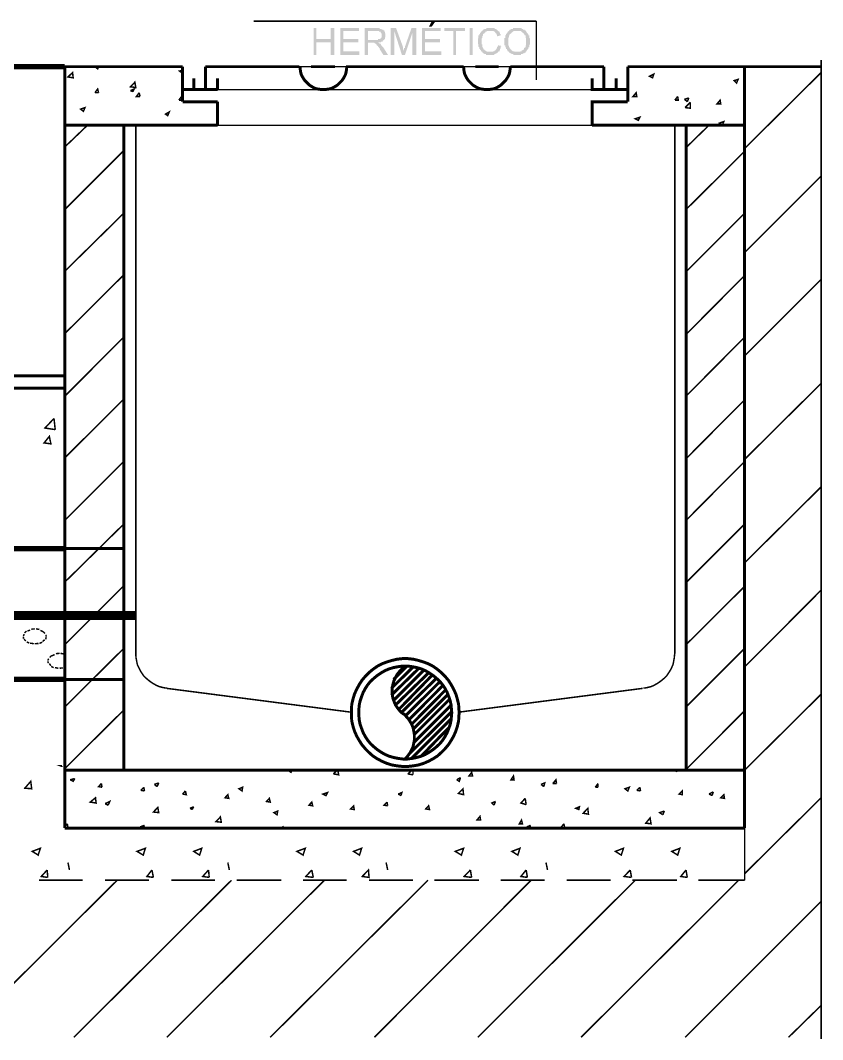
# Model space of a CAD drawing. Header units: millimetres. Extents: x 3240 to 3412, y 1366 to 1426.
# Drawn here: x 3376.37 to 3380.94, y 1377.21 to 1383.01 of the extents above; entities that cross this region are included whole.
import ezdxf

# ---------------------------------------------------------------- set-up
doc = ezdxf.new("R2010")
doc.units = ezdxf.units.MM
doc.layers.add('detalhes', color=1, linetype='Continuous')

# ---------------------------------------------------------------- blocks, each defined once
blk = doc.blocks.new('corte bb')
at = {"layer": 'detalhes', "linetype": 'Continuous'}
for points in [[(22.447, 31.004), (22.447, 32.538), (22.606, 32.538), (22.606, 31.903), (23.417, 31.903), (23.417, 32.538), (23.629, 32.538), (23.629, 31.004), (23.417, 31.004), (23.417, 31.727), (22.606, 31.727), (22.606, 31.004), (22.447, 31.004)], [(23.964, 31.004), (23.964, 32.538), (25.022, 32.538), (25.022, 32.362), (24.14, 32.362), (24.14, 31.903), (24.987, 31.903), (24.987, 31.727), (24.14, 31.727), (24.14, 31.215), (25.058, 31.215), (25.058, 31.004), (23.964, 31.004)], [(25.357, 31.004), (25.357, 32.538), (26.204, 32.538), (26.204, 32.485), (26.328, 32.485), (26.328, 32.45), (26.416, 32.45), (26.416, 32.397), (26.469, 32.397), (26.469, 32.327), (26.504, 32.327), (26.504, 32.239), (26.539, 32.239), (26.539, 32.027), (26.504, 31.974), (26.504, 31.903), (26.469, 31.903), (26.469, 31.85), (26.416, 31.85), (26.416, 31.815), (26.381, 31.815), (26.381, 31.762), (26.292, 31.762), (26.292, 31.727), (26.116, 31.727), (26.116, 31.85), (26.116, 31.903), (26.204, 31.903), (26.257, 31.939), (26.292, 31.939), (26.292, 31.974), (26.328, 32.027), (26.328, 32.239), (26.292, 32.239), (26.292, 32.274), (26.257, 32.274), (26.257, 32.327), (26.169, 32.327), (26.169, 32.362), (25.534, 32.362), (25.534, 31.85), (26.116, 31.85), (26.116, 31.727), (26.116, 31.692), (26.169, 31.692), (26.204, 31.639), (26.257, 31.639), (26.257, 31.604), (26.292, 31.604), (26.292, 31.551), (26.328, 31.551), (26.328, 31.515), (26.416, 31.427), (26.68, 31.004), (26.416, 31.004), (26.204, 31.339), (26.204, 31.392), (26.169, 31.392), (26.169, 31.427), (26.116, 31.48), (26.116, 31.515), (26.081, 31.515), (26.081, 31.551), (26.045, 31.551), (26.045, 31.604), (25.992, 31.604), (25.992, 31.639), (25.957, 31.639), (25.904, 31.692), (25.534, 31.692), (25.534, 31.004), (25.357, 31.004)], [(26.839, 31.004), (26.839, 32.538), (27.139, 32.538), (27.527, 31.48), (27.527, 31.339), (27.562, 31.339), (27.562, 31.268), (27.598, 31.268), (27.598, 31.392), (27.651, 31.392), (27.651, 31.48), (28.021, 32.538), (28.286, 32.538), (28.286, 31.004), (28.074, 31.004), (28.074, 32.274), (27.651, 31.004), (27.474, 31.004), (27.051, 32.327), (27.051, 31.004), (26.839, 31.004)], [(28.621, 31.004), (28.621, 32.538), (29.679, 32.538), (29.679, 32.362), (28.797, 32.362), (28.797, 31.903), (29.644, 31.903), (29.644, 31.727), (28.797, 31.727), (28.797, 31.215), (29.714, 31.215), (29.714, 31.004), (28.621, 31.004)], [(29.009, 32.609), (29.167, 32.909), (29.379, 32.909), (29.167, 32.609), (29.009, 32.609)], [(30.402, 31.004), (30.402, 32.362), (29.891, 32.362), (29.891, 32.538), (31.072, 32.538), (31.072, 32.362), (30.561, 32.362), (30.561, 31.004), (30.402, 31.004)], [(31.337, 31.004), (31.337, 32.538), (31.496, 32.538), (31.496, 31.004), (31.337, 31.004)], [(32.254, 31.004), (32.254, 31.057), (32.184, 31.057), (32.131, 31.092), (32.096, 31.092), (32.096, 31.127), (32.043, 31.127), (32.043, 31.18), (32.007, 31.18), (32.007, 31.215), (31.972, 31.215), (31.972, 31.268), (31.919, 31.304), (31.919, 31.339), (31.884, 31.339), (31.884, 31.427), (31.831, 31.48), (31.831, 31.604), (31.796, 31.639), (31.796, 31.939), (31.831, 31.939), (31.831, 32.115), (31.884, 32.115), (31.884, 32.186), (31.919, 32.186), (31.919, 32.274), (31.972, 32.274), (31.972, 32.327), (32.007, 32.327), (32.007, 32.362), (32.043, 32.362), (32.043, 32.397), (32.096, 32.397), (32.096, 32.45), (32.131, 32.45), (32.184, 32.485), (32.254, 32.485), (32.307, 32.538), (32.731, 32.538), (32.766, 32.485), (32.854, 32.485), (32.854, 32.45), (32.889, 32.45), (32.889, 32.397), (32.942, 32.397), (32.942, 32.362), (32.977, 32.362), (32.977, 32.327), (33.03, 32.327), (33.03, 32.274), (33.066, 32.239), (33.066, 32.186), (33.101, 32.186), (33.101, 32.115), (32.889, 32.062), (32.889, 32.15), (32.854, 32.186), (32.854, 32.239), (32.819, 32.239), (32.819, 32.274), (32.766, 32.274), (32.766, 32.327), (32.731, 32.327), (32.678, 32.362), (32.307, 32.362), (32.307, 32.327), (32.219, 32.327), (32.219, 32.274), (32.184, 32.274), (32.184, 32.239), (32.131, 32.239), (32.131, 32.186), (32.096, 32.186), (32.096, 32.115), (32.043, 32.062), (32.043, 31.974), (32.007, 31.939), (32.007, 31.604), (32.043, 31.604), (32.043, 31.427), (32.096, 31.427), (32.096, 31.392), (32.131, 31.339), (32.131, 31.304), (32.184, 31.304), (32.184, 31.268), (32.219, 31.268), (32.254, 31.215), (32.307, 31.215), (32.342, 31.18), (32.642, 31.18), (32.678, 31.215), (32.731, 31.215), (32.766, 31.268), (32.819, 31.268), (32.819, 31.304), (32.889, 31.392), (32.889, 31.48), (32.942, 31.48), (32.942, 31.551), (33.154, 31.515), (33.101, 31.48), (33.101, 31.392), (33.066, 31.339), (33.066, 31.304), (33.03, 31.268), (33.03, 31.215), (32.977, 31.215), (32.977, 31.18), (32.942, 31.18), (32.942, 31.127), (32.889, 31.127), (32.889, 31.092), (32.819, 31.092), (32.819, 31.057), (32.731, 31.057), (32.731, 31.004), (32.254, 31.004)], [(33.824, 31.004), (33.824, 31.057), (33.701, 31.057), (33.701, 31.092), (33.665, 31.092), (33.612, 31.127), (33.577, 31.127), (33.577, 31.18), (33.524, 31.18), (33.524, 31.215), (33.489, 31.215), (33.489, 31.268), (33.454, 31.268), (33.454, 31.339), (33.401, 31.339), (33.401, 31.427), (33.366, 31.427), (33.366, 31.551), (33.313, 31.551), (33.313, 31.974), (33.366, 31.974), (33.366, 32.115), (33.401, 32.15), (33.401, 32.186), (33.454, 32.239), (33.454, 32.274), (33.489, 32.274), (33.489, 32.327), (33.524, 32.327), (33.524, 32.362), (33.577, 32.362), (33.577, 32.397), (33.612, 32.397), (33.612, 32.45), (33.665, 32.45), (33.701, 32.485), (33.789, 32.485), (33.824, 32.362), (33.824, 32.327), (33.789, 32.327), (33.736, 32.274), (33.701, 32.274), (33.701, 32.239), (33.665, 32.239), (33.665, 32.186), (33.612, 32.186), (33.612, 32.115), (33.577, 32.115), (33.577, 32.027), (33.524, 31.974), (33.524, 31.551), (33.577, 31.515), (33.577, 31.427), (33.612, 31.427), (33.612, 31.392), (33.665, 31.339), (33.665, 31.304), (33.701, 31.304), (33.701, 31.268), (33.736, 31.268), (33.789, 31.215), (33.877, 31.215), (33.877, 31.18), (34.212, 31.18), (34.212, 31.215), (34.3, 31.215), (34.3, 31.268), (34.336, 31.268), (34.371, 31.304), (34.424, 31.304), (34.424, 31.392), (34.459, 31.392), (34.459, 31.427), (34.512, 31.427), (34.512, 31.551), (34.547, 31.551), (34.547, 31.974), (34.512, 31.974), (34.512, 32.115), (34.459, 32.115), (34.459, 32.15), (34.424, 32.186), (34.424, 32.239), (34.371, 32.239), (34.371, 32.274), (34.336, 32.274), (34.3, 32.327), (34.247, 32.327), (34.247, 32.362), (33.824, 32.362), (33.789, 32.485), (33.789, 32.538), (34.3, 32.538), (34.3, 32.485), (34.371, 32.485), (34.371, 32.45), (34.459, 32.45), (34.459, 32.397), (34.512, 32.397), (34.512, 32.362), (34.547, 32.362), (34.547, 32.327), (34.583, 32.327), (34.583, 32.274), (34.671, 32.186), (34.671, 32.115), (34.724, 32.115), (34.724, 31.974), (34.759, 31.939), (34.759, 31.604), (34.724, 31.551), (34.724, 31.427), (34.671, 31.427), (34.671, 31.339), (34.636, 31.339), (34.636, 31.304), (34.583, 31.268), (34.583, 31.215), (34.547, 31.215), (34.547, 31.18), (34.512, 31.18), (34.512, 31.127), (34.459, 31.127), (34.424, 31.092), (34.371, 31.092), (34.336, 31.057), (34.247, 31.057), (34.247, 31.004), (33.824, 31.004)]]:
    blk.add_hatch(color=256, dxfattribs=at).paths.add_polyline_path(points)
at = {"layer": 'detalhes'}
for points, const_width in [([(4.103, 30.334), (8.283, 30.334)], 0.296), ([(19.043, 32.926), (35.129, 32.926)], 0.085), ([(35.129, 32.926), (35.129, 29.575)], 0.085), ([(51.34, 30.722), (51.34, -25)], 0.085), ([(8.283, 27), (8.283, 30.334)], 0.169), ([(8.283, 30.334), (14.986, 30.334)], 0.169), ([(10.206, 30.334), (10.153, 30.21), (9.994, 30.334)], 0.085), ([(14.986, 30.334), (14.986, 28.34)], 0.169), ([(16.291, 30.334), (21.636, 30.334)], 0.169), ([(16.291, 29.028), (16.291, 30.334)], 0.169), ([(21.671, 30.351), (21.689, 30.157), (21.706, 30.034), (21.742, 29.893), (21.794, 29.787), (21.865, 29.663), (21.936, 29.557), (22.024, 29.469), (22.112, 29.381), (22.2, 29.293), (22.306, 29.222), (22.429, 29.152), (22.535, 29.099), (22.676, 29.064), (22.8, 29.046), (22.941, 29.028), (23.064, 29.028), (23.206, 29.046), (23.329, 29.064), (23.47, 29.099), (23.576, 29.152), (23.699, 29.222), (23.805, 29.293), (23.893, 29.381), (23.982, 29.469), (24.07, 29.557), (24.14, 29.663), (24.211, 29.787), (24.264, 29.893), (24.299, 30.034), (24.317, 30.157), (24.334, 30.298)], 0.169), ([(21.636, 30.334), (24.299, 30.334)], 0.085), ([(22.306, 30.334), (23.664, 30.334)], 0.169), ([(24.299, 30.334), (28.321, 30.334)], 0.169), ([(30.984, 30.334), (26.963, 30.334)], 0.169), ([(30.984, 30.351), (31.002, 30.157), (31.02, 30.034), (31.055, 29.893), (31.108, 29.787), (31.178, 29.663), (31.249, 29.557), (31.337, 29.469), (31.425, 29.381), (31.513, 29.293), (31.619, 29.222), (31.743, 29.152), (31.849, 29.099), (31.99, 29.064), (32.113, 29.046), (32.254, 29.028), (32.378, 29.028), (32.519, 29.046), (32.642, 29.064), (32.783, 29.099), (32.889, 29.152), (33.013, 29.222), (33.119, 29.293), (33.207, 29.381), (33.295, 29.469), (33.383, 29.557), (33.454, 29.663), (33.524, 29.787), (33.577, 29.893), (33.612, 30.034), (33.63, 30.157), (33.648, 30.298)], 0.169), ([(33.648, 30.334), (30.984, 30.334)], 0.085), ([(32.977, 30.334), (31.655, 30.334)], 0.169), ([(38.975, 30.334), (33.648, 30.334)], 0.169), ([(38.975, 29.028), (38.975, 30.334)], 0.169), ([(40.333, 30.334), (40.333, 28.34)], 0.169), ([(51.34, 30.334), (40.333, 30.334)], 0.169), ([(46.983, 27), (46.983, 30.334)], 0.169), ([(8.759, 29.699), (8.459, 29.751), (8.724, 29.998), (8.759, 29.699)], 0.085), ([(14.986, 29.963), (14.809, 30.087), (14.986, 30.122)], 0.085), ([(15.621, 29.028), (15.621, 29.663)], 0.169), ([(16.979, 29.028), (16.979, 29.663)], 0.169), ([(40.333, 29.028), (38.304, 29.028), (38.304, 29.663)], 0.169), ([(39.663, 29.028), (39.663, 29.663)], 0.169), ([(41.815, 29.91), (41.744, 29.699), (41.568, 29.787), (41.815, 29.91)], 0.085), ([(46.612, 29.61), (46.524, 29.399), (46.383, 29.54), (46.612, 29.61)], 0.085), ([(46.983, 25.677), (51.34, 29.998)], 0.085), ([(9.994, 28.852), (10.153, 29.064), (10.206, 28.852)], 0.085), ([(12.322, 29.152), (12.022, 29.187), (12.269, 29.452), (12.322, 29.152)], 0.085), ([(12.022, 28.975), (12.234, 29.064), (12.146, 28.905)], 0.085), ([(12.022, 28.975), (12.146, 28.905)], 0.085), ([(14.986, 29.028), (16.979, 29.028)], 0.169), ([(18.284, 29.028), (16.979, 29.028)], 0.085), ([(17.649, 29.028), (28.321, 29.028)], 0.085), ([(37.669, 29.028), (26.963, 29.028)], 0.085), ([(37.669, 29.028), (38.304, 29.028)], 0.085), ([(9.994, 28.852), (10.206, 28.852)], 0.085), ([(12.569, 28.64), (12.358, 28.64), (12.516, 28.852)], 0.085), ([(12.569, 28.64), (12.516, 28.852)], 0.085), ([(14.774, 28.429), (14.933, 28.64)], 0.085), ([(14.774, 28.429), (14.986, 28.429)], 0.085), ([(14.986, 28.429), (14.933, 28.64)], 0.085), ([(40.333, 28.517), (40.333, 28.764)], 0.085), ([(40.809, 28.852), (40.844, 28.64), (40.633, 28.64), (40.809, 28.852)], 0.085), ([(43.014, 28.429), (43.208, 28.429), (43.173, 28.64)], 0.085), ([(43.014, 28.429), (43.173, 28.64)], 0.085), ([(43.561, 28.481), (43.808, 28.552)], 0.085), ([(43.561, 28.481), (43.72, 28.34)], 0.085), ([(43.72, 28.34), (43.808, 28.552)], 0.085), ([(45.589, 28.429), (45.625, 28.217), (45.413, 28.217), (45.589, 28.429)], 0.085), ([(9.43, 28.005), (9.341, 27.794), (9.183, 27.917), (9.43, 28.005)], 0.085), ([(14.986, 28.34), (16.979, 28.34)], 0.169), ([(16.979, 28.34), (16.979, 27)], 0.169), ([(40.333, 28.34), (38.304, 28.34), (38.304, 27)], 0.169), ([(43.596, 28.005), (43.896, 27.97), (43.896, 28.305)], 0.085), ([(43.596, 28.005), (43.896, 28.305)], 0.085), ([(14.227, 27.758), (14.139, 27.547), (14.016, 27.635), (14.227, 27.758)], 0.085), ([(41.021, 27.458), (40.933, 27.282), (40.756, 27.37), (41.021, 27.458)], 0.085), ([(8.283, 27), (8.283, -9.707)], 0.169), ([(16.979, 27), (8.283, 27)], 0.169), ([(11.634, 27), (8.283, 27)], 0.169), ([(8.283, 25.765), (9.571, 27)], 0.085), ([(11.634, -9.707), (11.634, 27)], 0.169), ([(12.322, 27), (12.322, -3.057)], 0.085), ([(16.979, 27), (38.304, 27)], 0.085), ([(43.649, 27), (46.983, 27), (38.304, 27)], 0.169), ([(43.014, 27), (43.014, -3.057)], 0.085), ([(43.649, -9.707), (43.649, 27)], 0.169), ([(43.649, 25.73), (44.954, 27)], 0.085), ([(45.801, 27.211), (45.713, 27), (45.554, 27.123), (45.801, 27.211)], 0.085), ([(46.983, 27), (46.983, -9.707)], 0.169), ([(8.283, 22.202), (11.634, 25.553)], 0.085), ([(43.649, 22.202), (46.983, 25.518)], 0.085), ([(46.983, 19.75), (51.34, 24.107)], 0.085), ([(8.283, 18.692), (11.634, 21.99)], 0.085), ([(43.649, 18.657), (46.983, 21.99)], 0.085), ([(8.283, 15.146), (11.634, 18.48)], 0.085), ([(43.649, 15.094), (46.983, 18.445)], 0.085), ([(46.983, 13.876), (51.34, 18.233)], 0.085), ([(8.283, 11.583), (11.634, 14.935)], 0.085), ([(43.649, 11.583), (46.983, 14.935)], 0.085), ([(-42.076, 12.73), (8.283, 12.73)], 0.169), ([(46.983, 7.985), (51.34, 12.307)], 0.085), ([(-42.076, 12.042), (8.283, 12.042)], 0.169), ([(8.283, 8.073), (11.634, 11.407)], 0.085), ([(43.649, 8.02), (46.983, 11.372)], 0.085), ([(7.736, 9.678), (7.154, 9.767), (7.666, 10.313)], 0.085), ([(7.736, 9.678), (7.666, 10.313)], 0.085), ([(7.489, 8.867), (7.401, 9.29), (7.101, 8.92), (7.489, 8.867)], 0.085), ([(8.283, 4.51), (11.634, 7.862)], 0.085), ([(43.649, 4.51), (46.983, 7.862)], 0.085), ([(46.983, 2.094), (51.34, 6.415)], 0.085), ([(8.283, 1), (11.634, 4.299)], 0.085), ([(43.649, 0.965), (46.983, 4.299)], 0.085), ([(8.283, 2.905), (-42.076, 2.905)], 0.296), ([(11.634, 2.905), (8.283, 2.905)], 0.169), ([(8.283, -2.563), (11.634, 0.788)], 0.085), ([(43.649, -2.563), (46.983, 0.753)], 0.085), ([(46.983, -3.833), (51.34, 0.541)], 0.085), ([(-42.076, -0.905), (12.322, -0.905)], 0.508), ([(6.307, -1.734), (6.149, -1.787)], 0.085), ([(6.572, -1.663), (6.378, -1.681)], 0.085), ([(6.837, -1.699), (6.643, -1.663)], 0.085), ([(7.048, -1.822), (6.89, -1.752)], 0.085), ([(5.972, -1.963), (5.919, -2.069)], 0.085), ([(5.919, -2.104), (5.937, -2.228)], 0.085), ([(5.955, -2.245), (6.061, -2.351)], 0.085), ([(6.096, -1.787), (5.99, -1.893)], 0.085), ([(7.013, -2.387), (7.137, -2.281)], 0.085), ([(7.154, -1.928), (7.048, -1.822)], 0.085), ([(7.189, -2.263), (7.225, -2.14)], 0.085), ([(7.225, -2.104), (7.207, -1.999)], 0.085), ([(6.113, -2.404), (6.255, -2.475)], 0.085), ([(6.307, -2.475), (6.519, -2.51)], 0.085), ([(6.572, -2.51), (6.784, -2.492)], 0.085), ([(6.837, -2.492), (6.995, -2.422)], 0.085), ([(8.283, -6.108), (11.634, -2.775)], 0.085), ([(43.649, -6.108), (46.983, -2.775)], 0.085), ([(7.366, -3.357), (7.313, -3.463)], 0.085), ([(7.313, -3.515), (7.348, -3.621)], 0.085), ([(7.542, -3.18), (7.419, -3.286)], 0.085), ([(7.701, -3.127), (7.56, -3.198)], 0.085), ([(7.983, -3.057), (7.772, -3.075)], 0.085), ([(8.23, -3.092), (8.036, -3.057)], 0.085), ([(8.301, -3.145), (8.248, -3.127)], 0.085), ([(12.322, -3.039), (12.322, -3.145), (12.34, -3.321), (12.375, -3.515), (12.411, -3.692), (12.481, -3.851), (12.569, -4.027), (12.657, -4.168), (12.763, -4.327), (12.887, -4.45), (13.028, -4.574), (13.169, -4.68), (13.328, -4.785), (13.487, -4.874), (13.645, -4.944), (13.839, -4.997), (14.016, -5.032), (14.104, -5.032)], 0.085), ([(30.737, -6.426), (30.72, -6.267), (30.702, -5.967), (30.632, -5.667), (30.543, -5.368), (30.42, -5.103), (30.279, -4.838), (30.12, -4.591), (29.926, -4.362), (29.714, -4.15), (29.503, -3.974), (29.256, -3.798), (28.991, -3.657), (28.709, -3.551), (28.427, -3.463), (28.127, -3.392), (27.809, -3.357), (27.668, -3.357), (27.509, -3.357), (27.192, -3.392), (26.892, -3.463), (26.61, -3.551), (26.328, -3.657), (26.063, -3.798), (25.816, -3.974), (25.604, -4.15), (25.393, -4.362), (25.199, -4.591), (25.04, -4.838), (24.899, -5.103), (24.775, -5.368), (24.687, -5.667), (24.617, -5.967), (24.599, -6.267), (24.599, -6.426), (24.599, -6.585), (24.617, -6.902), (24.687, -7.202), (24.775, -7.484), (24.899, -7.766), (25.04, -8.013), (25.199, -8.26), (25.393, -8.49), (25.604, -8.701), (25.816, -8.895), (26.063, -9.054), (26.328, -9.195), (26.61, -9.319), (26.892, -9.407), (27.192, -9.46), (27.509, -9.495), (27.668, -9.495), (27.809, -9.495), (28.127, -9.46), (28.427, -9.407), (28.709, -9.319), (28.991, -9.195), (29.256, -9.054), (29.503, -8.895), (29.714, -8.701), (29.926, -8.49), (30.12, -8.26), (30.279, -8.013), (30.42, -7.766), (30.543, -7.484), (30.632, -7.202), (30.702, -6.902), (30.72, -6.585), (30.737, -6.426)], 0.169), ([(41.215, -5.032), (41.303, -5.032), (41.479, -4.997), (41.673, -4.944), (41.832, -4.874), (41.991, -4.785), (42.15, -4.68), (42.291, -4.574), (42.432, -4.45), (42.555, -4.327), (42.661, -4.168), (42.749, -4.027), (42.838, -3.851), (42.908, -3.692), (42.943, -3.515), (42.979, -3.321), (42.996, -3.145), (43.014, -3.039)], 0.085), ([(7.401, -3.639), (7.489, -3.762)], 0.085), ([(7.507, -3.798), (7.648, -3.868)], 0.085), ([(7.719, -3.868), (7.913, -3.904)], 0.085), ([(7.983, -3.904), (8.177, -3.886)], 0.085), ([(8.248, -3.886), (8.301, -3.868)], 0.085), ([(30.314, -6.426), (30.296, -6.285), (30.279, -6.02), (30.226, -5.773), (30.138, -5.509), (30.049, -5.279), (29.926, -5.05), (29.785, -4.838), (29.626, -4.644), (29.432, -4.468), (29.238, -4.309), (29.026, -4.168), (28.815, -4.045), (28.568, -3.939), (28.321, -3.868), (28.056, -3.815), (27.792, -3.78), (27.668, -3.78), (27.527, -3.78), (27.262, -3.815), (26.998, -3.868), (26.751, -3.939), (26.504, -4.045), (26.292, -4.168), (26.081, -4.309), (25.887, -4.468), (25.693, -4.644), (25.534, -4.838), (25.393, -5.05), (25.269, -5.279), (25.181, -5.509), (25.093, -5.773), (25.04, -6.02), (25.022, -6.285), (25.022, -6.426), (25.022, -6.567), (25.04, -6.832), (25.093, -7.096), (25.181, -7.343), (25.269, -7.572), (25.393, -7.802), (25.534, -8.013), (25.693, -8.207), (25.887, -8.384), (26.081, -8.543), (26.292, -8.684), (26.504, -8.807), (26.751, -8.913), (26.998, -8.984), (27.262, -9.036), (27.527, -9.072), (27.668, -9.072), (27.792, -9.072), (28.056, -9.036), (28.321, -8.984), (28.568, -8.913), (28.815, -8.807), (29.026, -8.684), (29.238, -8.543), (29.432, -8.384), (29.626, -8.207), (29.785, -8.013), (29.926, -7.802), (30.049, -7.572), (30.138, -7.343), (30.226, -7.096), (30.279, -6.832), (30.296, -6.567), (30.314, -6.426)], 0.169), ([(26.874, -5.05), (28.109, -3.833)], 0.169), ([(26.874, -5.438), (28.444, -3.904)], 0.169), ([(27.686, -3.798), (27.598, -3.851), (27.439, -3.974), (27.315, -4.115), (27.192, -4.274), (27.104, -4.45), (27.016, -4.627), (26.963, -4.821), (26.927, -5.015), (26.927, -5.121), (26.91, -5.226), (26.927, -5.42), (26.963, -5.615), (27.033, -5.809), (27.104, -5.985), (27.21, -6.144), (27.333, -6.302), (27.474, -6.444), (27.562, -6.514)], 0.169), ([(26.963, -5.773), (28.691, -4.045)], 0.169), ([(26.998, -4.539), (27.774, -3.78)], 0.169), ([(8.283, -4.539), (-10.326, -4.539)], 0.296), ([(11.634, -4.539), (8.283, -4.539)], 0.169), ([(27.086, -6.02), (28.991, -4.168)], 0.169), ([(27.262, -6.285), (29.203, -4.292)], 0.169), ([(27.421, -6.444), (29.414, -4.503)], 0.169), ([(27.633, -6.655), (29.626, -4.68)], 0.169), ([(14.086, -5.05), (24.599, -6.408)], 0.085), ([(27.845, -6.867), (29.802, -4.891)], 0.169), ([(27.986, -7.131), (29.961, -5.138)], 0.169), ([(41.18, -5.05), (30.684, -6.408)], 0.085), ([(28.109, -7.378), (30.102, -5.385)], 0.169), ([(28.144, -7.714), (30.173, -5.685)], 0.169), ([(46.983, -9.707), (51.34, -5.385)], 0.085), ([(8.283, -9.619), (11.634, -6.285)], 0.085), ([(24.599, -6.373), (24.581, -6.479), (24.599, -6.69), (24.617, -6.885), (24.67, -7.096), (24.705, -7.29), (24.775, -7.484), (24.846, -7.661), (24.934, -7.837), (25.04, -8.013), (25.146, -8.19), (25.269, -8.349), (25.393, -8.507), (25.534, -8.648), (25.693, -8.79), (25.851, -8.913), (26.028, -9.019), (26.116, -9.072), (26.204, -9.125), (26.381, -9.213), (26.575, -9.301), (26.769, -9.372), (26.963, -9.425), (27.157, -9.46), (27.351, -9.477), (27.562, -9.495), (27.756, -9.495), (27.968, -9.477), (28.162, -9.46), (28.356, -9.425), (28.55, -9.372), (28.744, -9.301), (28.938, -9.213), (29.115, -9.125), (29.203, -9.072), (29.291, -9.019), (29.467, -8.913), (29.626, -8.79), (29.785, -8.648), (29.926, -8.507), (30.049, -8.349), (30.173, -8.19), (30.279, -8.013), (30.385, -7.837), (30.473, -7.661), (30.543, -7.484), (30.614, -7.29), (30.649, -7.096), (30.702, -6.885), (30.72, -6.69), (30.737, -6.479), (30.737, -6.373)], 0.085), ([(27.897, -8.772), (30.314, -6.373)], 0.169), ([(28.144, -8.137), (30.261, -6.02)], 0.169), ([(43.649, -9.671), (46.983, -6.32)], 0.085), ([(27.668, -9.054), (27.739, -8.984), (27.845, -8.842), (27.95, -8.701), (28.039, -8.525), (28.109, -8.366), (28.144, -8.19), (28.18, -8.013), (28.18, -7.837), (28.18, -7.731), (28.18, -7.643), (28.144, -7.467), (28.109, -7.29), (28.039, -7.114), (27.95, -6.955), (27.862, -6.814), (27.739, -6.673), (27.615, -6.532), (27.545, -6.479)], 0.169), ([(27.986, -9.072), (30.261, -6.796)], 0.169), ([(28.532, -8.948), (30.138, -7.29)], 0.169), ([(8.124, -9.495), (8.036, -9.46), (8.124, -9.46)], 0.085), ([(46.983, -9.707), (8.283, -9.707)], 0.169), ([(8.283, -13.005), (8.283, -9.707)], 0.169), ([(8.283, -9.707), (11.634, -9.707)], 0.169), ([(20.983, -9.707), (21.159, -9.83), (21.212, -9.707)], 0.085), ([(23.576, -9.918), (23.788, -9.707)], 0.085), ([(23.576, -9.918), (23.876, -9.971), (23.823, -9.707)], 0.085), ([(27.809, -9.918), (28.056, -9.707)], 0.085), ([(28.109, -9.971), (28.109, -9.707)], 0.085), ([(31.443, -9.83), (31.496, -10.042), (31.284, -10.042), (31.443, -9.83)], 0.085), ([(42.961, -9.707), (43.137, -9.795)], 0.085), ([(43.137, -9.795), (43.173, -9.707)], 0.085), ([(46.983, -9.707), (43.649, -9.707)], 0.169), ([(46.983, -13.005), (46.983, -9.707)], 0.169), ([(6.343, -10.342), (6.396, -10.765), (6.008, -10.73), (6.343, -10.342)], 0.085), ([(8.583, -10.254), (8.759, -10.342), (8.847, -10.183)], 0.085), ([(8.583, -10.254), (8.847, -10.183)], 0.085), ([(10.4, -10.677), (10.206, -10.642), (10.364, -10.465)], 0.085), ([(10.4, -10.677), (10.364, -10.465)], 0.085), ([(13.381, -10.518), (13.628, -10.43)], 0.085), ([(13.539, -10.642), (13.628, -10.43)], 0.085), ([(27.809, -9.918), (28.109, -9.971)], 0.085), ([(30.596, -10.254), (30.737, -10.342), (30.808, -10.13)], 0.085), ([(30.596, -10.254), (30.808, -10.13)], 0.085), ([(33.824, -10.042), (33.859, -10.254), (33.683, -10.254), (33.824, -10.042)], 0.085), ([(35.394, -10.518), (35.606, -10.43), (35.553, -10.642)], 0.085), ([(36.064, -10.465), (36.241, -10.254), (36.276, -10.465)], 0.085), ([(36.064, -10.465), (36.276, -10.465)], 0.085), ([(38.481, -10.677), (38.64, -10.465)], 0.085), ([(38.64, -10.677), (38.64, -10.465)], 0.085), ([(12.605, -10.853), (12.781, -10.677)], 0.085), ([(12.605, -10.853), (12.816, -10.889)], 0.085), ([(12.816, -10.889), (12.781, -10.677)], 0.085), ([(13.381, -10.518), (13.539, -10.642)], 0.085), ([(14.986, -11.065), (15.145, -10.889)], 0.085), ([(14.986, -11.065), (15.197, -11.1), (15.145, -10.889)], 0.085), ([(18.408, -10.677), (18.372, -10.889), (18.196, -10.765), (18.408, -10.677)], 0.085), ([(23.241, -10.977), (23.153, -11.153), (22.976, -11.065), (23.241, -10.977)], 0.085), ([(27.421, -11.153), (27.474, -10.977), (27.262, -11.065)], 0.085), ([(30.984, -11.1), (30.684, -11.03), (30.949, -10.765), (30.984, -11.1)], 0.085), ([(35.394, -10.518), (35.553, -10.642)], 0.085), ([(38.481, -10.677), (38.64, -10.677)], 0.085), ([(40.421, -10.677), (40.333, -10.889), (40.174, -10.765), (40.421, -10.677)], 0.085), ([(40.844, -10.853), (41.021, -10.677)], 0.085), ([(40.844, -10.853), (41.056, -10.889)], 0.085), ([(41.056, -10.889), (41.021, -10.677)], 0.085), ([(43.437, -10.889), (43.437, -11.1), (43.261, -11.065), (43.437, -10.889)], 0.085), ([(44.954, -11.065), (45.201, -10.941)], 0.085), ([(45.131, -11.153), (45.201, -10.941)], 0.085), ([(10.065, -11.576), (9.729, -11.524), (10.029, -11.277), (10.065, -11.576)], 0.085), ([(10.752, -11.7), (10.841, -11.488), (10.576, -11.612)], 0.085), ([(10.576, -11.612), (10.752, -11.7)], 0.085), ([(17.561, -11.1), (17.614, -11.312), (17.402, -11.277), (17.561, -11.1)], 0.085), ([(19.925, -11.312), (19.978, -11.524), (19.766, -11.488), (19.925, -11.312)], 0.085), ([(22.341, -11.524), (22.394, -11.735), (22.182, -11.7), (22.341, -11.524)], 0.085), ([(26.627, -11.524), (26.451, -11.7), (26.663, -11.735)], 0.085), ([(26.663, -11.735), (26.627, -11.524)], 0.085), ([(27.262, -11.065), (27.421, -11.153)], 0.085), ([(32.713, -11.7), (32.589, -11.576), (32.801, -11.488)], 0.085), ([(32.713, -11.7), (32.801, -11.488)], 0.085), ([(34.547, -11.665), (34.247, -11.576), (34.494, -11.312)], 0.085), ([(34.547, -11.665), (34.494, -11.312)], 0.085), ([(44.954, -11.065), (45.131, -11.153)], 0.085), ([(45.801, -11.1), (45.836, -11.312), (45.625, -11.277), (45.801, -11.1)], 0.085), ([(46.983, -15.598), (51.34, -11.277)], 0.085), ([(13.628, -12.123), (13.328, -12.088), (13.575, -11.823), (13.628, -12.123)], 0.085), ([(15.409, -11.876), (15.621, -11.788)], 0.085), ([(15.409, -11.876), (15.533, -11.947)], 0.085), ([(15.533, -11.947), (15.621, -11.788)], 0.085), ([(20.401, -12.035), (20.366, -12.247), (20.189, -12.123), (20.401, -12.035)], 0.085), ([(24.722, -11.735), (24.758, -11.947), (24.546, -11.912), (24.722, -11.735)], 0.085), ([(28.991, -11.735), (28.832, -11.912), (29.044, -11.947), (28.991, -11.735)], 0.085), ([(37.581, -11.788), (37.546, -11.947), (37.37, -11.876), (37.581, -11.788)], 0.085), ([(38.093, -12.211), (37.793, -12.159), (38.057, -11.876), (38.093, -12.211)], 0.085), ([(42.326, -12.247), (42.15, -12.123), (42.414, -12.035)], 0.085), ([(42.326, -12.247), (42.414, -12.035)], 0.085), ([(8.283, -12.935), (8.424, -12.758)], 0.085), ([(8.459, -12.97), (8.424, -12.758)], 0.085), ([(17.191, -12.67), (16.891, -12.635), (17.138, -12.37), (17.191, -12.67)], 0.085), ([(31.919, -12.335), (31.954, -12.547), (31.743, -12.547), (31.919, -12.335)], 0.085), ([(34.283, -12.547), (34.336, -12.758), (34.159, -12.758), (34.283, -12.547)], 0.085), ([(36.523, -12.97), (36.699, -12.758)], 0.085), ([(36.523, -12.97), (36.735, -12.97), (36.699, -12.758)], 0.085), ([(41.656, -12.758), (41.356, -12.723), (41.603, -12.423), (41.656, -12.758)], 0.085), ([(8.283, -13.005), (46.983, -13.005)], 0.169), ([(8.283, -12.97), (8.459, -12.97)], 0.085), ([(12.569, -12.935), (12.816, -12.846)], 0.085), ([(12.569, -12.935), (12.693, -13.005)], 0.085), ([(12.746, -13.005), (12.816, -12.846)], 0.085), ([(20.577, -13.005), (20.701, -12.935), (20.701, -13.005)], 0.085), ([(34.583, -12.935), (34.794, -12.846)], 0.085), ([(34.583, -12.935), (34.706, -13.005)], 0.085), ([(34.741, -13.005), (34.794, -12.846)], 0.085), ([(46.983, -13.005), (46.983, -15.969)], 0.085), ([(6.89, -14.152), (6.766, -14.54), (6.431, -14.328), (6.89, -14.152)], 0.085), ([(12.869, -14.152), (12.746, -14.54), (12.393, -14.328), (12.869, -14.152)], 0.085), ([(16.079, -14.152), (15.621, -14.328), (15.956, -14.54), (16.079, -14.152)], 0.085), ([(21.971, -14.152), (21.847, -14.54), (21.495, -14.328), (21.971, -14.152)], 0.085), ([(25.181, -14.152), (24.722, -14.328), (25.058, -14.54), (25.181, -14.152)], 0.085), ([(30.984, -14.152), (30.861, -14.54), (30.508, -14.328), (30.984, -14.152)], 0.085), ([(34.195, -14.152), (33.736, -14.328), (34.071, -14.54), (34.195, -14.152)], 0.085), ([(40.086, -14.152), (39.962, -14.54), (39.627, -14.328), (40.086, -14.152)], 0.085), ([(43.296, -14.152), (42.838, -14.328), (43.173, -14.54), (43.296, -14.152)], 0.085), ([(8.548, -15.386), (8.459, -14.963)], 0.085), ([(17.649, -15.386), (17.561, -14.963)], 0.085), ([(26.663, -15.386), (26.575, -14.963)], 0.085), ([(35.764, -15.386), (35.676, -14.963)], 0.085), ([(7.313, -15.81), (6.942, -15.757), (7.278, -15.386)], 0.085), ([(7.313, -15.81), (7.278, -15.386)], 0.085), ([(13.328, -15.81), (12.957, -15.757), (13.24, -15.386)], 0.085), ([(13.328, -15.81), (13.24, -15.386)], 0.085), ([(16.467, -15.386), (16.132, -15.757), (16.503, -15.81)], 0.085), ([(16.503, -15.81), (16.467, -15.386)], 0.085), ([(22.429, -15.81), (22.006, -15.757), (22.341, -15.386)], 0.085), ([(22.429, -15.81), (22.341, -15.386)], 0.085), ([(25.569, -15.386), (25.216, -15.757), (25.604, -15.81), (25.569, -15.386)], 0.085), ([(31.443, -15.81), (31.02, -15.757), (31.372, -15.386)], 0.085), ([(31.443, -15.81), (31.372, -15.386)], 0.085), ([(34.547, -15.386), (34.247, -15.757), (34.618, -15.81)], 0.085), ([(34.618, -15.81), (34.547, -15.386)], 0.085), ([(40.545, -15.81), (40.121, -15.757), (40.474, -15.386)], 0.085), ([(40.545, -15.81), (40.474, -15.386)], 0.085), ([(43.649, -15.386), (43.349, -15.757), (43.72, -15.81)], 0.085), ([(43.72, -15.81), (43.649, -15.386)], 0.085), ([(2.286, -24.911), (11.264, -15.969)], 0.085), ([(6.819, -15.969), (9.306, -15.969)], 0.085), ([(8.795, -24.911), (17.773, -15.969)], 0.085), ([(10.576, -15.969), (13.081, -15.969)], 0.085), ([(14.086, -24.911), (23.064, -15.969)], 0.085), ([(14.351, -15.969), (16.838, -15.969)], 0.085), ([(18.073, -15.969), (20.613, -15.969)], 0.085), ([(19.978, -24.911), (28.956, -15.969)], 0.085), ([(21.847, -15.969), (24.334, -15.969)], 0.085), ([(25.604, -15.969), (28.109, -15.969)], 0.085), ([(25.904, -24.911), (34.83, -15.969)], 0.085), ([(29.326, -15.969), (31.866, -15.969)], 0.085), ([(31.796, -24.911), (40.756, -15.969)], 0.085), ([(33.101, -15.969), (35.606, -15.969)], 0.085), ([(36.858, -15.969), (39.363, -15.969)], 0.085), ([(37.669, -24.911), (46.648, -15.969)], 0.085), ([(40.597, -15.969), (43.137, -15.969)], 0.085), ([(44.355, -15.969), (46.983, -15.969)], 0.085), ([(43.596, -24.911), (51.34, -17.168)], 0.085), ([(49.487, -24.911), (51.34, -23.095)], 0.085)]:
    blk.add_lwpolyline(points, dxfattribs=dict(at, const_width=const_width))

msp = doc.modelspace()

# ---------------------------------------------------------------- block references
at = {"xscale": 0.1, "yscale": 0.1, "zscale": 0.1}
msp.add_blockref('corte bb', (3375.7981, 1379.7172), dxfattribs=at)

doc.saveas('drawing.dxf')
